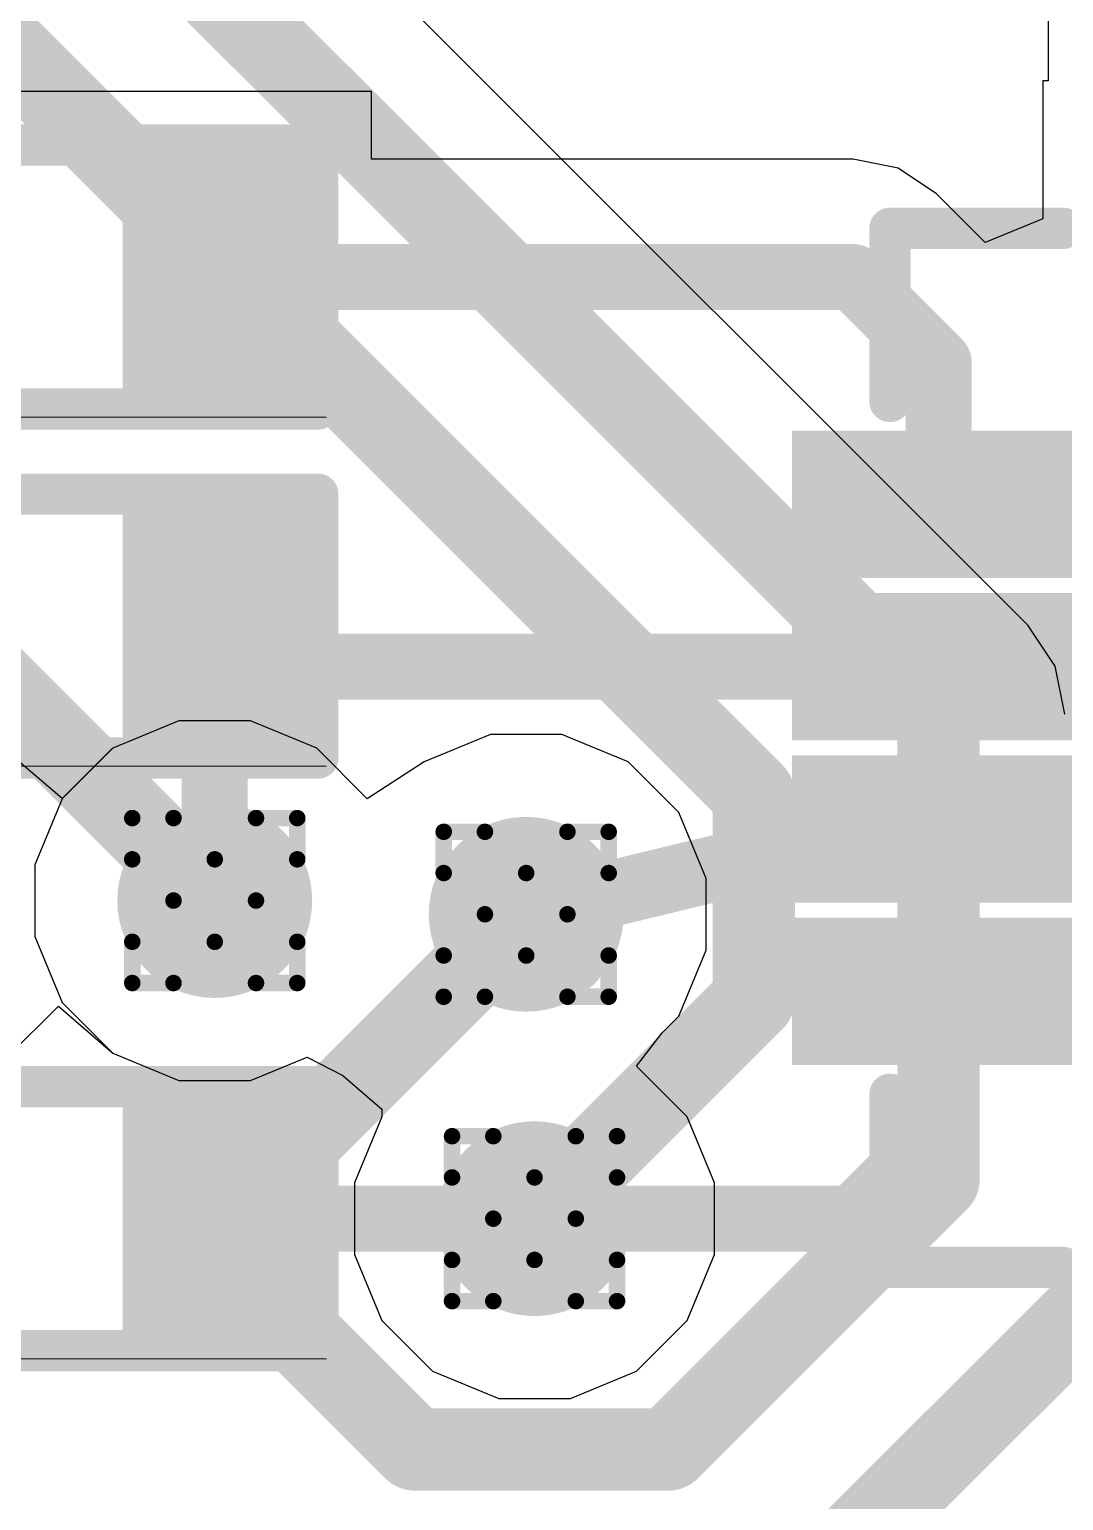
# Model space of a CAD drawing. Header units: inches. Extents: x -11 to 5379, y 0 to 5429.
# Drawn here: x 106.964 to 110.148, y 21.153 to 25.684 of the extents above; entities that cross this region are included whole.
import ezdxf

# ---------------------------------------------------------------- set-up
doc = ezdxf.new("R2010")
doc.units = ezdxf.units.IN
for name, color, linetype in [('Bottom Layer', 5, 'Continuous'), ('Drill Drawing', 1, 'Continuous'), ('GND', 16, 'Continuous'), ('PWR', 76, 'Continuous'), ('Top Layer', 1, 'Continuous'), ('Top Overlay', 2, 'Continuous'), ('Top Paste', 8, 'Continuous'), ('Top Solder', 216, 'Continuous'), ('Via Holes', 16, 'Continuous')]:
    doc.layers.add(name, color=color, linetype=linetype)

# ---------------------------------------------------------------- blocks, each defined once
blk = doc.blocks.new('16_QFN__3_3___100')
at = {"layer": 'Top Layer'}
for points in [[(-0.875, 1.8), (-0.625, 1.8), (-0.625, 1.1), (-0.875, 1.1)], [(-0.375, 1.8), (-0.125, 1.8), (-0.125, 1.1), (-0.375, 1.1)], [(0.125, 1.8), (0.375, 1.8), (0.375, 1.1), (0.125, 1.1)], [(0.625, 1.8), (0.875, 1.8), (0.875, 1.1), (0.625, 1.1)], [(-1.1, 0.875), (-1.1, 0.625), (-1.8, 0.625), (-1.8, 0.875)], [(1.8, 0.875), (1.8, 0.625), (1.1, 0.625), (1.1, 0.875)], [(-0.85, 0.85), (0.85, 0.85), (0.85, -0.85), (-0.85, -0.85)], [(-1.1, 0.375), (-1.1, 0.125), (-1.8, 0.125), (-1.8, 0.375)], [(1.8, 0.375), (1.8, 0.125), (1.1, 0.125), (1.1, 0.375)], [(-1.1, -0.125), (-1.1, -0.375), (-1.8, -0.375), (-1.8, -0.125)], [(1.8, -0.125), (1.8, -0.375), (1.1, -0.375), (1.1, -0.125)], [(-1.1, -0.625), (-1.1, -0.875), (-1.8, -0.875), (-1.8, -0.625)], [(1.8, -0.625), (1.8, -0.875), (1.1, -0.875), (1.1, -0.625)], [(-0.875, -1.1), (-0.625, -1.1), (-0.625, -1.8), (-0.875, -1.8)], [(-0.375, -1.1), (-0.125, -1.1), (-0.125, -1.8), (-0.375, -1.8)], [(0.125, -1.1), (0.375, -1.1), (0.375, -1.8), (0.125, -1.8)], [(0.625, -1.1), (0.875, -1.1), (0.875, -1.8), (0.625, -1.8)]]:
    blk.add_hatch(color=1, dxfattribs=at).paths.add_polyline_path(points)
at = {"layer": 'Top Paste'}
for points in [[(-0.875, 1.8), (-0.625, 1.8), (-0.625, 1.1), (-0.875, 1.1)], [(-0.375, 1.8), (-0.125, 1.8), (-0.125, 1.1), (-0.375, 1.1)], [(0.125, 1.8), (0.375, 1.8), (0.375, 1.1), (0.125, 1.1)], [(0.625, 1.8), (0.875, 1.8), (0.875, 1.1), (0.625, 1.1)], [(-1.1, 0.875), (-1.1, 0.625), (-1.8, 0.625), (-1.8, 0.875)], [(1.8, 0.875), (1.8, 0.625), (1.1, 0.625), (1.1, 0.875)], [(-0.85, 0.85), (0.85, 0.85), (0.85, -0.85), (-0.85, -0.85)], [(-1.1, 0.375), (-1.1, 0.125), (-1.8, 0.125), (-1.8, 0.375)], [(1.8, 0.375), (1.8, 0.125), (1.1, 0.125), (1.1, 0.375)], [(-1.1, -0.125), (-1.1, -0.375), (-1.8, -0.375), (-1.8, -0.125)], [(1.8, -0.125), (1.8, -0.375), (1.1, -0.375), (1.1, -0.125)], [(-1.1, -0.625), (-1.1, -0.875), (-1.8, -0.875), (-1.8, -0.625)], [(1.8, -0.625), (1.8, -0.875), (1.1, -0.875), (1.1, -0.625)], [(-0.875, -1.1), (-0.625, -1.1), (-0.625, -1.8), (-0.875, -1.8)], [(-0.375, -1.1), (-0.125, -1.1), (-0.125, -1.8), (-0.375, -1.8)], [(0.125, -1.1), (0.375, -1.1), (0.375, -1.8), (0.125, -1.8)], [(0.625, -1.1), (0.875, -1.1), (0.875, -1.8), (0.625, -1.8)]]:
    blk.add_hatch(color=8, dxfattribs=at).paths.add_polyline_path(points)
at = {"layer": 'Top Solder'}
for points in [[(-0.9766, 1.9016), (-0.5234, 1.9016), (-0.5234, 0.9984), (-0.9766, 0.9984)], [(-0.4766, 1.9016), (-0.0234, 1.9016), (-0.0234, 0.9984), (-0.4766, 0.9984)], [(0.0234, 1.9016), (0.4766, 1.9016), (0.4766, 0.9984), (0.0234, 0.9984)], [(0.5234, 1.9016), (0.9766, 1.9016), (0.9766, 0.9984), (0.5234, 0.9984)], [(-0.9984, 0.9766), (-0.9984, 0.5234), (-1.9016, 0.5234), (-1.9016, 0.9766)], [(-0.9516, 0.9516), (0.9516, 0.9516), (0.9516, -0.9516), (-0.9516, -0.9516)], [(1.9016, 0.9766), (1.9016, 0.5234), (0.9984, 0.5234), (0.9984, 0.9766)], [(-0.9984, 0.4766), (-0.9984, 0.0234), (-1.9016, 0.0234), (-1.9016, 0.4766)], [(1.9016, 0.4766), (1.9016, 0.0234), (0.9984, 0.0234), (0.9984, 0.4766)], [(-0.9984, -0.0234), (-0.9984, -0.4766), (-1.9016, -0.4766), (-1.9016, -0.0234)], [(1.9016, -0.0234), (1.9016, -0.4766), (0.9984, -0.4766), (0.9984, -0.0234)], [(-0.9984, -0.5234), (-0.9984, -0.9766), (-1.9016, -0.9766), (-1.9016, -0.5234)], [(1.9016, -0.5234), (1.9016, -0.9766), (0.9984, -0.9766), (0.9984, -0.5234)], [(-0.9766, -0.9984), (-0.5234, -0.9984), (-0.5234, -1.9016), (-0.9766, -1.9016)], [(-0.4766, -0.9984), (-0.0234, -0.9984), (-0.0234, -1.9016), (-0.4766, -1.9016)], [(0.0234, -0.9984), (0.4766, -0.9984), (0.4766, -1.9016), (0.0234, -1.9016)], [(0.5234, -0.9984), (0.9766, -0.9984), (0.9766, -1.9016), (0.5234, -1.9016)]]:
    blk.add_hatch(color=216, dxfattribs=at).paths.add_polyline_path(points)
at = {"layer": 'Top Overlay'}
for points in [[(-1.0668, 1.6002, 0.127, 0.127, 0), (-1.6002, 1.6002, 0.127, 0.127, 0)], [(-1.6002, 1.0668, 0.127, 0.127, 0), (-1.6002, 1.6002, 0.127, 0.127, 0)], [(1.6002, 1.6002, 0.127, 0.127, 0), (1.0668, 1.6002, 0.127, 0.127, 0)], [(1.6002, 1.0668, 0.127, 0.127, 0), (1.6002, 1.6002, 0.127, 0.127, 0)], [(-2.0828, 0.635, 0.127, 0.127, 0), (-2.0828, 0.889, 0.127, 0.127, 0)], [(-1.9558, 0.762, 0.127, 0.127, 0), (-2.0828, 0.889, 0.127, 0.127, 0)], [(-2.0828, 0.635, 0.127, 0.127, 0), (-1.9558, 0.762, 0.127, 0.127, 0)], [(-1.6002, -1.6002, 0.127, 0.127, 0), (-1.6002, -1.0668, 0.127, 0.127, 0)], [(1.6002, -1.6002, 0.127, 0.127, 0), (1.6002, -1.0668, 0.127, 0.127, 0)], [(-1.0668, -1.6002, 0.127, 0.127, 0), (-1.6002, -1.6002, 0.127, 0.127, 0)], [(1.6002, -1.6002, 0.127, 0.127, 0), (1.0668, -1.6002, 0.127, 0.127, 0)]]:
    blk.add_lwpolyline(points, format="xyseb", dxfattribs=at)
for points in [[(-1.632, 1.6002, 0.0635, 0.0635, 1), (-1.5684, 1.6002, 0.0635, 0.0635, 1)], [(-1.632, 1.6002, 0.0635, 0.0635, 1), (-1.5684, 1.6002, 0.0635, 0.0635, 1)], [(-1.0985, 1.6002, 0.0635, 0.0635, 1), (-1.0351, 1.6002, 0.0635, 0.0635, 1)], [(1.035, 1.6002, 0.0635, 0.0635, 1), (1.0985, 1.6002, 0.0635, 0.0635, 1)], [(1.5684, 1.6002, 0.0635, 0.0635, 1), (1.6319, 1.6002, 0.0635, 0.0635, 1)], [(1.5684, 1.6002, 0.0635, 0.0635, 1), (1.6319, 1.6002, 0.0635, 0.0635, 1)], [(-1.632, 1.0668, 0.0635, 0.0635, 1), (-1.5684, 1.0668, 0.0635, 0.0635, 1)], [(1.5684, 1.0668, 0.0635, 0.0635, 1), (1.6319, 1.0668, 0.0635, 0.0635, 1)], [(-2.1145, 0.889, 0.0635, 0.0635, 1), (-2.0511, 0.889, 0.0635, 0.0635, 1)], [(-2.1145, 0.889, 0.0635, 0.0635, 1), (-2.0511, 0.889, 0.0635, 0.0635, 1)], [(-1.9875, 0.762, 0.0635, 0.0635, 1), (-1.9241, 0.762, 0.0635, 0.0635, 1)], [(-1.9875, 0.762, 0.0635, 0.0635, 1), (-1.9241, 0.762, 0.0635, 0.0635, 1)], [(-2.1145, 0.635, 0.0635, 0.0635, 1), (-2.0511, 0.635, 0.0635, 0.0635, 1)], [(-2.1145, 0.635, 0.0635, 0.0635, 1), (-2.0511, 0.635, 0.0635, 0.0635, 1)], [(-1.632, -1.0668, 0.0635, 0.0635, 1), (-1.5684, -1.0668, 0.0635, 0.0635, 1)], [(1.5684, -1.0668, 0.0635, 0.0635, 1), (1.6319, -1.0668, 0.0635, 0.0635, 1)], [(-1.632, -1.6002, 0.0635, 0.0635, 1), (-1.5684, -1.6002, 0.0635, 0.0635, 1)], [(-1.632, -1.6002, 0.0635, 0.0635, 1), (-1.5684, -1.6002, 0.0635, 0.0635, 1)], [(-1.0985, -1.6002, 0.0635, 0.0635, 1), (-1.0351, -1.6002, 0.0635, 0.0635, 1)], [(1.035, -1.6002, 0.0635, 0.0635, 1), (1.0985, -1.6002, 0.0635, 0.0635, 1)], [(1.5684, -1.6002, 0.0635, 0.0635, 1), (1.6319, -1.6002, 0.0635, 0.0635, 1)], [(1.5684, -1.6002, 0.0635, 0.0635, 1), (1.6319, -1.6002, 0.0635, 0.0635, 1)]]:
    blk.add_lwpolyline(points, format="xyseb", close=True, dxfattribs=at)
blk = doc.blocks.new('R___0402_284')
at = {"layer": 'Top Layer'}
for points in [[(-0.6985, -0.3175), (-0.6985, 0.3175), (-0.2413, 0.3175), (-0.2413, -0.3175)], [(0.2413, -0.3175), (0.2413, 0.3175), (0.6985, 0.3175), (0.6985, -0.3175)]]:
    blk.add_hatch(color=1, dxfattribs=at).paths.add_polyline_path(points)
at = {"layer": 'Top Paste'}
for points in [[(-0.6985, -0.3175), (-0.6985, 0.3175), (-0.2413, 0.3175), (-0.2413, -0.3175)], [(0.2413, -0.3175), (0.2413, 0.3175), (0.6985, 0.3175), (0.6985, -0.3175)]]:
    blk.add_hatch(color=8, dxfattribs=at).paths.add_polyline_path(points)
at = {"layer": 'Top Solder'}
for points in [[(-0.7535, -0.3725), (-0.7535, 0.3725), (-0.1863, 0.3725), (-0.1863, -0.3725)], [(0.1863, -0.3725), (0.1863, 0.3725), (0.7535, 0.3725), (0.7535, -0.3725)]]:
    blk.add_hatch(color=216, dxfattribs=at).paths.add_polyline_path(points)
at = {"layer": 'Top Overlay'}
for points in [[(-0.7874, 0.4064, 0.127, 0.127, 0), (0.7874, 0.4064, 0.127, 0.127, 0)], [(-0.7874, -0.4064, 0.127, 0.127, 0), (-0.7874, 0.4064, 0.127, 0.127, 0)], [(0.7874, -0.4064, 0.127, 0.127, 0), (0.7874, 0.4064, 0.127, 0.127, 0)], [(-0.7874, -0.4064, 0.127, 0.127, 0), (0.7874, -0.4064, 0.127, 0.127, 0)], [(-0.8128, -0.4318, 0.00323, 0.00323, 0), (0.8128, -0.4318, 0.00323, 0.00323, 0)]]:
    blk.add_lwpolyline(points, format="xyseb", dxfattribs=at)
for points in [[(-0.8191, 0.4064, 0.0635, 0.0635, 1), (-0.7556, 0.4064, 0.0635, 0.0635, 1)], [(-0.8191, 0.4064, 0.0635, 0.0635, 1), (-0.7556, 0.4064, 0.0635, 0.0635, 1)], [(0.7556, 0.4064, 0.0635, 0.0635, 1), (0.8191, 0.4064, 0.0635, 0.0635, 1)], [(0.7556, 0.4064, 0.0635, 0.0635, 1), (0.8191, 0.4064, 0.0635, 0.0635, 1)], [(-0.8191, -0.4064, 0.0635, 0.0635, 1), (-0.7556, -0.4064, 0.0635, 0.0635, 1)], [(-0.8191, -0.4064, 0.0635, 0.0635, 1), (-0.7556, -0.4064, 0.0635, 0.0635, 1)], [(0.7556, -0.4064, 0.0635, 0.0635, 1), (0.8191, -0.4064, 0.0635, 0.0635, 1)], [(0.7556, -0.4064, 0.0635, 0.0635, 1), (0.8191, -0.4064, 0.0635, 0.0635, 1)], [(-0.8136, -0.4318, 0.00161, 0.00161, 1), (-0.812, -0.4318, 0.00161, 0.00161, 1)], [(0.812, -0.4318, 0.00161, 0.00161, 1), (0.8136, -0.4318, 0.00161, 0.00161, 1)]]:
    blk.add_lwpolyline(points, format="xyseb", close=True, dxfattribs=at)
blk = doc.blocks.new('R___0402_286')
at = {"layer": 'Top Layer'}
for points in [[(-0.6985, -0.3175), (-0.6985, 0.3175), (-0.2413, 0.3175), (-0.2413, -0.3175)], [(0.2413, -0.3175), (0.2413, 0.3175), (0.6985, 0.3175), (0.6985, -0.3175)]]:
    blk.add_hatch(color=1, dxfattribs=at).paths.add_polyline_path(points)
at = {"layer": 'Top Paste'}
for points in [[(-0.6985, -0.3175), (-0.6985, 0.3175), (-0.2413, 0.3175), (-0.2413, -0.3175)], [(0.2413, -0.3175), (0.2413, 0.3175), (0.6985, 0.3175), (0.6985, -0.3175)]]:
    blk.add_hatch(color=8, dxfattribs=at).paths.add_polyline_path(points)
at = {"layer": 'Top Solder'}
for points in [[(-0.7535, -0.3725), (-0.7535, 0.3725), (-0.1863, 0.3725), (-0.1863, -0.3725)], [(0.1863, -0.3725), (0.1863, 0.3725), (0.7535, 0.3725), (0.7535, -0.3725)]]:
    blk.add_hatch(color=216, dxfattribs=at).paths.add_polyline_path(points)
at = {"layer": 'Top Overlay'}
for points in [[(-0.7874, 0.4064, 0.127, 0.127, 0), (0.7874, 0.4064, 0.127, 0.127, 0)], [(-0.7874, -0.4064, 0.127, 0.127, 0), (-0.7874, 0.4064, 0.127, 0.127, 0)], [(0.7874, -0.4064, 0.127, 0.127, 0), (0.7874, 0.4064, 0.127, 0.127, 0)], [(-0.7874, -0.4064, 0.127, 0.127, 0), (0.7874, -0.4064, 0.127, 0.127, 0)], [(-0.8128, -0.4318, 0.00323, 0.00323, 0), (0.8128, -0.4318, 0.00323, 0.00323, 0)]]:
    blk.add_lwpolyline(points, format="xyseb", dxfattribs=at)
for points in [[(-0.8191, 0.4064, 0.0635, 0.0635, 1), (-0.7556, 0.4064, 0.0635, 0.0635, 1)], [(-0.8191, 0.4064, 0.0635, 0.0635, 1), (-0.7556, 0.4064, 0.0635, 0.0635, 1)], [(0.7556, 0.4064, 0.0635, 0.0635, 1), (0.8191, 0.4064, 0.0635, 0.0635, 1)], [(0.7556, 0.4064, 0.0635, 0.0635, 1), (0.8191, 0.4064, 0.0635, 0.0635, 1)], [(-0.8191, -0.4064, 0.0635, 0.0635, 1), (-0.7556, -0.4064, 0.0635, 0.0635, 1)], [(-0.8191, -0.4064, 0.0635, 0.0635, 1), (-0.7556, -0.4064, 0.0635, 0.0635, 1)], [(0.7556, -0.4064, 0.0635, 0.0635, 1), (0.8191, -0.4064, 0.0635, 0.0635, 1)], [(0.7556, -0.4064, 0.0635, 0.0635, 1), (0.8191, -0.4064, 0.0635, 0.0635, 1)], [(-0.8136, -0.4318, 0.00161, 0.00161, 1), (-0.812, -0.4318, 0.00161, 0.00161, 1)], [(0.812, -0.4318, 0.00161, 0.00161, 1), (0.8136, -0.4318, 0.00161, 0.00161, 1)]]:
    blk.add_lwpolyline(points, format="xyseb", close=True, dxfattribs=at)
blk = doc.blocks.new('R___0402_287')
at = {"layer": 'Top Layer'}
for points in [[(-0.6985, -0.3175), (-0.6985, 0.3175), (-0.2413, 0.3175), (-0.2413, -0.3175)], [(0.2413, -0.3175), (0.2413, 0.3175), (0.6985, 0.3175), (0.6985, -0.3175)]]:
    blk.add_hatch(color=1, dxfattribs=at).paths.add_polyline_path(points)
at = {"layer": 'Top Paste'}
for points in [[(-0.6985, -0.3175), (-0.6985, 0.3175), (-0.2413, 0.3175), (-0.2413, -0.3175)], [(0.2413, -0.3175), (0.2413, 0.3175), (0.6985, 0.3175), (0.6985, -0.3175)]]:
    blk.add_hatch(color=8, dxfattribs=at).paths.add_polyline_path(points)
at = {"layer": 'Top Solder'}
for points in [[(-0.7535, -0.3725), (-0.7535, 0.3725), (-0.1863, 0.3725), (-0.1863, -0.3725)], [(0.1863, -0.3725), (0.1863, 0.3725), (0.7535, 0.3725), (0.7535, -0.3725)]]:
    blk.add_hatch(color=216, dxfattribs=at).paths.add_polyline_path(points)
at = {"layer": 'Top Overlay'}
for points in [[(-0.7874, 0.4064, 0.127, 0.127, 0), (0.7874, 0.4064, 0.127, 0.127, 0)], [(-0.7874, -0.4064, 0.127, 0.127, 0), (-0.7874, 0.4064, 0.127, 0.127, 0)], [(0.7874, -0.4064, 0.127, 0.127, 0), (0.7874, 0.4064, 0.127, 0.127, 0)], [(-0.7874, -0.4064, 0.127, 0.127, 0), (0.7874, -0.4064, 0.127, 0.127, 0)], [(-0.8128, -0.4318, 0.00323, 0.00323, 0), (0.8128, -0.4318, 0.00323, 0.00323, 0)]]:
    blk.add_lwpolyline(points, format="xyseb", dxfattribs=at)
for points in [[(-0.8191, 0.4064, 0.0635, 0.0635, 1), (-0.7556, 0.4064, 0.0635, 0.0635, 1)], [(-0.8191, 0.4064, 0.0635, 0.0635, 1), (-0.7556, 0.4064, 0.0635, 0.0635, 1)], [(0.7556, 0.4064, 0.0635, 0.0635, 1), (0.8191, 0.4064, 0.0635, 0.0635, 1)], [(0.7556, 0.4064, 0.0635, 0.0635, 1), (0.8191, 0.4064, 0.0635, 0.0635, 1)], [(-0.8191, -0.4064, 0.0635, 0.0635, 1), (-0.7556, -0.4064, 0.0635, 0.0635, 1)], [(-0.8191, -0.4064, 0.0635, 0.0635, 1), (-0.7556, -0.4064, 0.0635, 0.0635, 1)], [(0.7556, -0.4064, 0.0635, 0.0635, 1), (0.8191, -0.4064, 0.0635, 0.0635, 1)], [(0.7556, -0.4064, 0.0635, 0.0635, 1), (0.8191, -0.4064, 0.0635, 0.0635, 1)], [(-0.8136, -0.4318, 0.00161, 0.00161, 1), (-0.812, -0.4318, 0.00161, 0.00161, 1)], [(0.812, -0.4318, 0.00161, 0.00161, 1), (0.8136, -0.4318, 0.00161, 0.00161, 1)]]:
    blk.add_lwpolyline(points, format="xyseb", close=True, dxfattribs=at)

msp = doc.modelspace()

# ---------------------------------------------------------------- hatches: boundary and pattern name
at = {"layer": 'Bottom Layer'}
h = msp.add_hatch(color=5, dxfattribs=at)
edge = h.paths.add_edge_path()
edge.add_arc((107.535, 23.0009), 0.3, 0, 360)
h = msp.add_hatch(color=5, dxfattribs=at)
edge = h.paths.add_edge_path()
edge.add_arc((108.4939, 22.9587), 0.3, 0, 360)
h = msp.add_hatch(color=5, dxfattribs=at)
edge = h.paths.add_edge_path()
edge.add_arc((108.5196, 22.0212), 0.3, 0, 360)
at = {"layer": 'GND'}
h = msp.add_hatch(color=16, dxfattribs=at)
edge = h.paths.add_edge_path()
edge.add_arc((107.535, 23.0009), 0.3, 0, 360)
h = msp.add_hatch(color=16, dxfattribs=at)
edge = h.paths.add_edge_path()
edge.add_arc((108.4939, 22.9587), 0.3, 0, 360)
h = msp.add_hatch(color=16, dxfattribs=at)
edge = h.paths.add_edge_path()
edge.add_arc((108.5196, 22.0212), 0.3, 0, 360)
at = {"layer": 'PWR'}
h = msp.add_hatch(color=76, dxfattribs=at)
edge = h.paths.add_edge_path()
edge.add_arc((107.535, 23.0009), 0.3, 0, 360)
h = msp.add_hatch(color=76, dxfattribs=at)
edge = h.paths.add_edge_path()
edge.add_arc((108.4939, 22.9587), 0.3, 0, 360)
h = msp.add_hatch(color=76, dxfattribs=at)
edge = h.paths.add_edge_path()
edge.add_arc((108.5196, 22.0212), 0.3, 0, 360)
at = {"layer": 'Top Layer'}
h = msp.add_hatch(color=1, dxfattribs=at)
edge = h.paths.add_edge_path()
edge.add_arc((107.535, 23.0009), 0.3, 0, 360)
h = msp.add_hatch(color=1, dxfattribs=at)
edge = h.paths.add_edge_path()
edge.add_arc((108.4939, 22.9587), 0.3, 0, 360)
h = msp.add_hatch(color=1, dxfattribs=at)
edge = h.paths.add_edge_path()
edge.add_arc((108.5196, 22.0212), 0.3, 0, 360)
at = {"layer": 'Via Holes'}
h = msp.add_hatch(color=7, dxfattribs=at)
edge = h.paths.add_edge_path()
edge.add_arc((107.535, 23.0009), 0.15, 0, 360)
h = msp.add_hatch(color=7, dxfattribs=at)
edge = h.paths.add_edge_path()
edge.add_arc((108.4939, 22.9587), 0.15, 0, 360)
h = msp.add_hatch(color=7, dxfattribs=at)
edge = h.paths.add_edge_path()
edge.add_arc((108.5196, 22.0212), 0.15, 0, 360)

# ---------------------------------------------------------------- linework, layer by layer
at = {"layer": 'Bottom Layer'}
for p, q in [((110.038, 23.8492), (107.1042, 26.783)), ((110.1222, 23.7232), (110.038, 23.8492)), ((110.1518, 23.5745), (110.1222, 23.7232))]:
    msp.add_line(p, q, dxfattribs=at)
for points in [[(106.7158, 26.6221, 0.254, 0.254, 0), (109.7633, 23.5745, 0.254, 0.254, 0)], [(106.1291, 26.3923, 0.254, 0.254, 0), (109.1946, 23.3268, 0.254, 0.254, 0)], [(105.4994, 25.0365, 0.254, 0.254, 0), (107.535, 23.0009, 0.254, 0.254, 0)], [(109.7633, 22.1418, 0.254, 0.254, 0), (109.7633, 23.5745, 0.254, 0.254, 0)], [(109.1946, 22.6962, 0.254, 0.254, 0), (109.1946, 23.3268, 0.254, 0.254, 0)], [(107.7895, 22.2542, 0.254, 0.254, 0), (108.4939, 22.9587, 0.254, 0.254, 0)], [(108.5196, 22.0212, 0.254, 0.254, 0), (109.1946, 22.6962, 0.254, 0.254, 0)], [(109.203, 20.7264, 0.254, 0.254, 0), (110.7454, 22.2688, 0.254, 0.254, 0)], [(107.7895, 21.6716, 0.254, 0.254, 0), (107.7895, 22.2542, 0.254, 0.254, 0)], [(108.9321, 21.3106, 0.254, 0.254, 0), (109.7633, 22.1418, 0.254, 0.254, 0)], [(107.7895, 21.6716, 0.254, 0.254, 0), (108.1505, 21.3106, 0.254, 0.254, 0)], [(108.1505, 21.3106, 0.254, 0.254, 0), (108.9321, 21.3106, 0.254, 0.254, 0)]]:
    msp.add_lwpolyline(points, format="xyseb", dxfattribs=at)
for points in [[(109.6998, 23.5745, 0.127, 0.127, 1), (109.8268, 23.5745, 0.127, 0.127, 1)], [(109.6998, 23.5745, 0.127, 0.127, 1), (109.8268, 23.5745, 0.127, 0.127, 1)], [(109.1311, 23.3268, 0.127, 0.127, 1), (109.2581, 23.3268, 0.127, 0.127, 1)], [(109.1311, 23.3268, 0.127, 0.127, 1), (109.2581, 23.3268, 0.127, 0.127, 1)], [(107.4715, 23.0009, 0.127, 0.127, 1), (107.5985, 23.0009, 0.127, 0.127, 1)], [(108.4304, 22.9587, 0.127, 0.127, 1), (108.5574, 22.9587, 0.127, 0.127, 1)], [(109.1311, 22.6962, 0.127, 0.127, 1), (109.2581, 22.6962, 0.127, 0.127, 1)], [(109.1311, 22.6962, 0.127, 0.127, 1), (109.2581, 22.6962, 0.127, 0.127, 1)], [(107.726, 22.2542, 0.127, 0.127, 1), (107.853, 22.2542, 0.127, 0.127, 1)], [(107.726, 22.2542, 0.127, 0.127, 1), (107.853, 22.2542, 0.127, 0.127, 1)], [(109.6998, 22.1418, 0.127, 0.127, 1), (109.8268, 22.1418, 0.127, 0.127, 1)], [(109.6998, 22.1418, 0.127, 0.127, 1), (109.8268, 22.1418, 0.127, 0.127, 1)], [(108.4561, 22.0212, 0.127, 0.127, 1), (108.5831, 22.0212, 0.127, 0.127, 1)], [(107.726, 21.6716, 0.127, 0.127, 1), (107.853, 21.6716, 0.127, 0.127, 1)], [(107.726, 21.6716, 0.127, 0.127, 1), (107.853, 21.6716, 0.127, 0.127, 1)], [(108.087, 21.3106, 0.127, 0.127, 1), (108.214, 21.3106, 0.127, 0.127, 1)], [(108.087, 21.3106, 0.127, 0.127, 1), (108.214, 21.3106, 0.127, 0.127, 1)], [(108.8686, 21.3106, 0.127, 0.127, 1), (108.9956, 21.3106, 0.127, 0.127, 1)], [(108.8686, 21.3106, 0.127, 0.127, 1), (108.9956, 21.3106, 0.127, 0.127, 1)]]:
    msp.add_lwpolyline(points, format="xyseb", close=True, dxfattribs=at)
at = {"layer": 'Drill Drawing'}
for points in [[(107.281, 23.1279, 0.0508, 0.0508, 0), (107.281, 23.2549, 0.0508, 0.0508, 0)], [(107.281, 23.2549, 0.0508, 0.0508, 0), (107.408, 23.2549, 0.0508, 0.0508, 0)], [(107.408, 23.2549, 0.0508, 0.0508, 0), (107.535, 23.1279, 0.0508, 0.0508, 0)], [(107.535, 23.1279, 0.0508, 0.0508, 0), (107.662, 23.2549, 0.0508, 0.0508, 0)], [(107.662, 23.2549, 0.0508, 0.0508, 0), (107.789, 23.2549, 0.0508, 0.0508, 0)], [(107.789, 23.1279, 0.0508, 0.0508, 0), (107.789, 23.2549, 0.0508, 0.0508, 0)], [(108.2399, 23.0857, 0.0508, 0.0508, 0), (108.2399, 23.2127, 0.0508, 0.0508, 0)], [(108.2399, 23.2127, 0.0508, 0.0508, 0), (108.3669, 23.2127, 0.0508, 0.0508, 0)], [(108.3669, 23.2127, 0.0508, 0.0508, 0), (108.4939, 23.0857, 0.0508, 0.0508, 0)], [(108.4939, 23.0857, 0.0508, 0.0508, 0), (108.6209, 23.2127, 0.0508, 0.0508, 0)], [(108.6209, 23.2127, 0.0508, 0.0508, 0), (108.7479, 23.2127, 0.0508, 0.0508, 0)], [(108.7479, 23.0857, 0.0508, 0.0508, 0), (108.7479, 23.2127, 0.0508, 0.0508, 0)], [(107.281, 23.1279, 0.0508, 0.0508, 0), (107.408, 23.0009, 0.0508, 0.0508, 0)], [(107.662, 23.0009, 0.0508, 0.0508, 0), (107.789, 23.1279, 0.0508, 0.0508, 0)], [(108.2399, 23.0857, 0.0508, 0.0508, 0), (108.3669, 22.9587, 0.0508, 0.0508, 0)], [(108.6209, 22.9587, 0.0508, 0.0508, 0), (108.7479, 23.0857, 0.0508, 0.0508, 0)], [(107.281, 22.8739, 0.0508, 0.0508, 0), (107.408, 23.0009, 0.0508, 0.0508, 0)], [(107.662, 23.0009, 0.0508, 0.0508, 0), (107.789, 22.8739, 0.0508, 0.0508, 0)], [(108.2399, 22.8317, 0.0508, 0.0508, 0), (108.3669, 22.9587, 0.0508, 0.0508, 0)], [(108.6209, 22.9587, 0.0508, 0.0508, 0), (108.7479, 22.8317, 0.0508, 0.0508, 0)], [(107.281, 22.7469, 0.0508, 0.0508, 0), (107.281, 22.8739, 0.0508, 0.0508, 0)], [(107.408, 22.7469, 0.0508, 0.0508, 0), (107.535, 22.8739, 0.0508, 0.0508, 0)], [(107.535, 22.8739, 0.0508, 0.0508, 0), (107.662, 22.7469, 0.0508, 0.0508, 0)], [(107.789, 22.7469, 0.0508, 0.0508, 0), (107.789, 22.8739, 0.0508, 0.0508, 0)], [(108.2399, 22.7047, 0.0508, 0.0508, 0), (108.2399, 22.8317, 0.0508, 0.0508, 0)], [(108.3669, 22.7047, 0.0508, 0.0508, 0), (108.4939, 22.8317, 0.0508, 0.0508, 0)], [(108.4939, 22.8317, 0.0508, 0.0508, 0), (108.6209, 22.7047, 0.0508, 0.0508, 0)], [(108.7479, 22.7047, 0.0508, 0.0508, 0), (108.7479, 22.8317, 0.0508, 0.0508, 0)], [(107.281, 22.7469, 0.0508, 0.0508, 0), (107.408, 22.7469, 0.0508, 0.0508, 0)], [(107.662, 22.7469, 0.0508, 0.0508, 0), (107.789, 22.7469, 0.0508, 0.0508, 0)], [(108.2399, 22.7047, 0.0508, 0.0508, 0), (108.3669, 22.7047, 0.0508, 0.0508, 0)], [(108.6209, 22.7047, 0.0508, 0.0508, 0), (108.7479, 22.7047, 0.0508, 0.0508, 0)], [(108.2656, 22.1482, 0.0508, 0.0508, 0), (108.2656, 22.2752, 0.0508, 0.0508, 0)], [(108.2656, 22.2752, 0.0508, 0.0508, 0), (108.3926, 22.2752, 0.0508, 0.0508, 0)], [(108.3926, 22.2752, 0.0508, 0.0508, 0), (108.5196, 22.1482, 0.0508, 0.0508, 0)], [(108.5196, 22.1482, 0.0508, 0.0508, 0), (108.6466, 22.2752, 0.0508, 0.0508, 0)], [(108.6466, 22.2752, 0.0508, 0.0508, 0), (108.7736, 22.2752, 0.0508, 0.0508, 0)], [(108.7736, 22.1482, 0.0508, 0.0508, 0), (108.7736, 22.2752, 0.0508, 0.0508, 0)], [(108.2656, 22.1482, 0.0508, 0.0508, 0), (108.3926, 22.0212, 0.0508, 0.0508, 0)], [(108.6466, 22.0212, 0.0508, 0.0508, 0), (108.7736, 22.1482, 0.0508, 0.0508, 0)], [(108.2656, 21.8942, 0.0508, 0.0508, 0), (108.3926, 22.0212, 0.0508, 0.0508, 0)], [(108.6466, 22.0212, 0.0508, 0.0508, 0), (108.7736, 21.8942, 0.0508, 0.0508, 0)], [(108.2656, 21.7672, 0.0508, 0.0508, 0), (108.2656, 21.8942, 0.0508, 0.0508, 0)], [(108.3926, 21.7672, 0.0508, 0.0508, 0), (108.5196, 21.8942, 0.0508, 0.0508, 0)], [(108.5196, 21.8942, 0.0508, 0.0508, 0), (108.6466, 21.7672, 0.0508, 0.0508, 0)], [(108.7736, 21.7672, 0.0508, 0.0508, 0), (108.7736, 21.8942, 0.0508, 0.0508, 0)], [(108.2656, 21.7672, 0.0508, 0.0508, 0), (108.3926, 21.7672, 0.0508, 0.0508, 0)], [(108.6466, 21.7672, 0.0508, 0.0508, 0), (108.7736, 21.7672, 0.0508, 0.0508, 0)]]:
    msp.add_lwpolyline(points, format="xyseb", dxfattribs=at)
for points in [[(107.2683, 23.2549, 0.0254, 0.0254, 1), (107.2937, 23.2549, 0.0254, 0.0254, 1)], [(107.2683, 23.2549, 0.0254, 0.0254, 1), (107.2937, 23.2549, 0.0254, 0.0254, 1)], [(107.3953, 23.2549, 0.0254, 0.0254, 1), (107.4207, 23.2549, 0.0254, 0.0254, 1)], [(107.3953, 23.2549, 0.0254, 0.0254, 1), (107.4207, 23.2549, 0.0254, 0.0254, 1)], [(107.6493, 23.2549, 0.0254, 0.0254, 1), (107.6747, 23.2549, 0.0254, 0.0254, 1)], [(107.6493, 23.2549, 0.0254, 0.0254, 1), (107.6747, 23.2549, 0.0254, 0.0254, 1)], [(107.7763, 23.2549, 0.0254, 0.0254, 1), (107.8017, 23.2549, 0.0254, 0.0254, 1)], [(107.7763, 23.2549, 0.0254, 0.0254, 1), (107.8017, 23.2549, 0.0254, 0.0254, 1)], [(108.2272, 23.2127, 0.0254, 0.0254, 1), (108.2526, 23.2127, 0.0254, 0.0254, 1)], [(108.2272, 23.2127, 0.0254, 0.0254, 1), (108.2526, 23.2127, 0.0254, 0.0254, 1)], [(108.3542, 23.2127, 0.0254, 0.0254, 1), (108.3796, 23.2127, 0.0254, 0.0254, 1)], [(108.3542, 23.2127, 0.0254, 0.0254, 1), (108.3796, 23.2127, 0.0254, 0.0254, 1)], [(108.6082, 23.2127, 0.0254, 0.0254, 1), (108.6336, 23.2127, 0.0254, 0.0254, 1)], [(108.6082, 23.2127, 0.0254, 0.0254, 1), (108.6336, 23.2127, 0.0254, 0.0254, 1)], [(108.7352, 23.2127, 0.0254, 0.0254, 1), (108.7606, 23.2127, 0.0254, 0.0254, 1)], [(108.7352, 23.2127, 0.0254, 0.0254, 1), (108.7606, 23.2127, 0.0254, 0.0254, 1)], [(107.2683, 23.1279, 0.0254, 0.0254, 1), (107.2937, 23.1279, 0.0254, 0.0254, 1)], [(107.2683, 23.1279, 0.0254, 0.0254, 1), (107.2937, 23.1279, 0.0254, 0.0254, 1)], [(107.5223, 23.1279, 0.0254, 0.0254, 1), (107.5477, 23.1279, 0.0254, 0.0254, 1)], [(107.5223, 23.1279, 0.0254, 0.0254, 1), (107.5477, 23.1279, 0.0254, 0.0254, 1)], [(107.7763, 23.1279, 0.0254, 0.0254, 1), (107.8017, 23.1279, 0.0254, 0.0254, 1)], [(107.7763, 23.1279, 0.0254, 0.0254, 1), (107.8017, 23.1279, 0.0254, 0.0254, 1)], [(108.2272, 23.0857, 0.0254, 0.0254, 1), (108.2526, 23.0857, 0.0254, 0.0254, 1)], [(108.2272, 23.0857, 0.0254, 0.0254, 1), (108.2526, 23.0857, 0.0254, 0.0254, 1)], [(108.4812, 23.0857, 0.0254, 0.0254, 1), (108.5066, 23.0857, 0.0254, 0.0254, 1)], [(108.4812, 23.0857, 0.0254, 0.0254, 1), (108.5066, 23.0857, 0.0254, 0.0254, 1)], [(108.7352, 23.0857, 0.0254, 0.0254, 1), (108.7606, 23.0857, 0.0254, 0.0254, 1)], [(108.7352, 23.0857, 0.0254, 0.0254, 1), (108.7606, 23.0857, 0.0254, 0.0254, 1)], [(107.3953, 23.0009, 0.0254, 0.0254, 1), (107.4207, 23.0009, 0.0254, 0.0254, 1)], [(107.3953, 23.0009, 0.0254, 0.0254, 1), (107.4207, 23.0009, 0.0254, 0.0254, 1)], [(107.6493, 23.0009, 0.0254, 0.0254, 1), (107.6747, 23.0009, 0.0254, 0.0254, 1)], [(107.6493, 23.0009, 0.0254, 0.0254, 1), (107.6747, 23.0009, 0.0254, 0.0254, 1)], [(108.3542, 22.9587, 0.0254, 0.0254, 1), (108.3796, 22.9587, 0.0254, 0.0254, 1)], [(108.3542, 22.9587, 0.0254, 0.0254, 1), (108.3796, 22.9587, 0.0254, 0.0254, 1)], [(108.6082, 22.9587, 0.0254, 0.0254, 1), (108.6336, 22.9587, 0.0254, 0.0254, 1)], [(108.6082, 22.9587, 0.0254, 0.0254, 1), (108.6336, 22.9587, 0.0254, 0.0254, 1)], [(107.2683, 22.8739, 0.0254, 0.0254, 1), (107.2937, 22.8739, 0.0254, 0.0254, 1)], [(107.2683, 22.8739, 0.0254, 0.0254, 1), (107.2937, 22.8739, 0.0254, 0.0254, 1)], [(107.5223, 22.8739, 0.0254, 0.0254, 1), (107.5477, 22.8739, 0.0254, 0.0254, 1)], [(107.5223, 22.8739, 0.0254, 0.0254, 1), (107.5477, 22.8739, 0.0254, 0.0254, 1)], [(107.7763, 22.8739, 0.0254, 0.0254, 1), (107.8017, 22.8739, 0.0254, 0.0254, 1)], [(107.7763, 22.8739, 0.0254, 0.0254, 1), (107.8017, 22.8739, 0.0254, 0.0254, 1)], [(108.2272, 22.8317, 0.0254, 0.0254, 1), (108.2526, 22.8317, 0.0254, 0.0254, 1)], [(108.2272, 22.8317, 0.0254, 0.0254, 1), (108.2526, 22.8317, 0.0254, 0.0254, 1)], [(108.4812, 22.8317, 0.0254, 0.0254, 1), (108.5066, 22.8317, 0.0254, 0.0254, 1)], [(108.4812, 22.8317, 0.0254, 0.0254, 1), (108.5066, 22.8317, 0.0254, 0.0254, 1)], [(108.7352, 22.8317, 0.0254, 0.0254, 1), (108.7606, 22.8317, 0.0254, 0.0254, 1)], [(108.7352, 22.8317, 0.0254, 0.0254, 1), (108.7606, 22.8317, 0.0254, 0.0254, 1)], [(107.2683, 22.7469, 0.0254, 0.0254, 1), (107.2937, 22.7469, 0.0254, 0.0254, 1)], [(107.2683, 22.7469, 0.0254, 0.0254, 1), (107.2937, 22.7469, 0.0254, 0.0254, 1)], [(107.3953, 22.7469, 0.0254, 0.0254, 1), (107.4207, 22.7469, 0.0254, 0.0254, 1)], [(107.3953, 22.7469, 0.0254, 0.0254, 1), (107.4207, 22.7469, 0.0254, 0.0254, 1)], [(107.6493, 22.7469, 0.0254, 0.0254, 1), (107.6747, 22.7469, 0.0254, 0.0254, 1)], [(107.6493, 22.7469, 0.0254, 0.0254, 1), (107.6747, 22.7469, 0.0254, 0.0254, 1)], [(107.7763, 22.7469, 0.0254, 0.0254, 1), (107.8017, 22.7469, 0.0254, 0.0254, 1)], [(107.7763, 22.7469, 0.0254, 0.0254, 1), (107.8017, 22.7469, 0.0254, 0.0254, 1)], [(108.2272, 22.7047, 0.0254, 0.0254, 1), (108.2526, 22.7047, 0.0254, 0.0254, 1)], [(108.2272, 22.7047, 0.0254, 0.0254, 1), (108.2526, 22.7047, 0.0254, 0.0254, 1)], [(108.3542, 22.7047, 0.0254, 0.0254, 1), (108.3796, 22.7047, 0.0254, 0.0254, 1)], [(108.3542, 22.7047, 0.0254, 0.0254, 1), (108.3796, 22.7047, 0.0254, 0.0254, 1)], [(108.6082, 22.7047, 0.0254, 0.0254, 1), (108.6336, 22.7047, 0.0254, 0.0254, 1)], [(108.6082, 22.7047, 0.0254, 0.0254, 1), (108.6336, 22.7047, 0.0254, 0.0254, 1)], [(108.7352, 22.7047, 0.0254, 0.0254, 1), (108.7606, 22.7047, 0.0254, 0.0254, 1)], [(108.7352, 22.7047, 0.0254, 0.0254, 1), (108.7606, 22.7047, 0.0254, 0.0254, 1)], [(108.2529, 22.2752, 0.0254, 0.0254, 1), (108.2783, 22.2752, 0.0254, 0.0254, 1)], [(108.2529, 22.2752, 0.0254, 0.0254, 1), (108.2783, 22.2752, 0.0254, 0.0254, 1)], [(108.3799, 22.2752, 0.0254, 0.0254, 1), (108.4053, 22.2752, 0.0254, 0.0254, 1)], [(108.3799, 22.2752, 0.0254, 0.0254, 1), (108.4053, 22.2752, 0.0254, 0.0254, 1)], [(108.6339, 22.2752, 0.0254, 0.0254, 1), (108.6593, 22.2752, 0.0254, 0.0254, 1)], [(108.6339, 22.2752, 0.0254, 0.0254, 1), (108.6593, 22.2752, 0.0254, 0.0254, 1)], [(108.7609, 22.2752, 0.0254, 0.0254, 1), (108.7863, 22.2752, 0.0254, 0.0254, 1)], [(108.7609, 22.2752, 0.0254, 0.0254, 1), (108.7863, 22.2752, 0.0254, 0.0254, 1)], [(108.2529, 22.1482, 0.0254, 0.0254, 1), (108.2783, 22.1482, 0.0254, 0.0254, 1)], [(108.2529, 22.1482, 0.0254, 0.0254, 1), (108.2783, 22.1482, 0.0254, 0.0254, 1)], [(108.5069, 22.1482, 0.0254, 0.0254, 1), (108.5323, 22.1482, 0.0254, 0.0254, 1)], [(108.5069, 22.1482, 0.0254, 0.0254, 1), (108.5323, 22.1482, 0.0254, 0.0254, 1)], [(108.7609, 22.1482, 0.0254, 0.0254, 1), (108.7863, 22.1482, 0.0254, 0.0254, 1)], [(108.7609, 22.1482, 0.0254, 0.0254, 1), (108.7863, 22.1482, 0.0254, 0.0254, 1)], [(108.3799, 22.0212, 0.0254, 0.0254, 1), (108.4053, 22.0212, 0.0254, 0.0254, 1)], [(108.3799, 22.0212, 0.0254, 0.0254, 1), (108.4053, 22.0212, 0.0254, 0.0254, 1)], [(108.6339, 22.0212, 0.0254, 0.0254, 1), (108.6593, 22.0212, 0.0254, 0.0254, 1)], [(108.6339, 22.0212, 0.0254, 0.0254, 1), (108.6593, 22.0212, 0.0254, 0.0254, 1)], [(108.2529, 21.8942, 0.0254, 0.0254, 1), (108.2783, 21.8942, 0.0254, 0.0254, 1)], [(108.2529, 21.8942, 0.0254, 0.0254, 1), (108.2783, 21.8942, 0.0254, 0.0254, 1)], [(108.5069, 21.8942, 0.0254, 0.0254, 1), (108.5323, 21.8942, 0.0254, 0.0254, 1)], [(108.5069, 21.8942, 0.0254, 0.0254, 1), (108.5323, 21.8942, 0.0254, 0.0254, 1)], [(108.7609, 21.8942, 0.0254, 0.0254, 1), (108.7863, 21.8942, 0.0254, 0.0254, 1)], [(108.7609, 21.8942, 0.0254, 0.0254, 1), (108.7863, 21.8942, 0.0254, 0.0254, 1)], [(108.2529, 21.7672, 0.0254, 0.0254, 1), (108.2783, 21.7672, 0.0254, 0.0254, 1)], [(108.2529, 21.7672, 0.0254, 0.0254, 1), (108.2783, 21.7672, 0.0254, 0.0254, 1)], [(108.3799, 21.7672, 0.0254, 0.0254, 1), (108.4053, 21.7672, 0.0254, 0.0254, 1)], [(108.3799, 21.7672, 0.0254, 0.0254, 1), (108.4053, 21.7672, 0.0254, 0.0254, 1)], [(108.6339, 21.7672, 0.0254, 0.0254, 1), (108.6593, 21.7672, 0.0254, 0.0254, 1)], [(108.6339, 21.7672, 0.0254, 0.0254, 1), (108.6593, 21.7672, 0.0254, 0.0254, 1)], [(108.7609, 21.7672, 0.0254, 0.0254, 1), (108.7863, 21.7672, 0.0254, 0.0254, 1)], [(108.7609, 21.7672, 0.0254, 0.0254, 1), (108.7863, 21.7672, 0.0254, 0.0254, 1)]]:
    msp.add_lwpolyline(points, format="xyseb", close=True, dxfattribs=at)
at = {"layer": 'GND'}
for p, q in [((107.4248, 23.5549), (107.2212, 23.4706)), ((107.6452, 23.5549), (107.4248, 23.5549)), ((107.8488, 23.4706), (107.6452, 23.5549)), ((107.2212, 23.4706), (107.2194, 23.4688)), ((108.0047, 23.3147), (107.8488, 23.4706)), ((108.3837, 23.5127), (108.1801, 23.4283)), ((108.6041, 23.5127), (108.3837, 23.5127)), ((108.8077, 23.4283), (108.6041, 23.5127)), ((107.0651, 23.3149), (106.8974, 23.4589)), ((107.2194, 23.4688), (107.0651, 23.3149)), ((108.1801, 23.4283), (108.0047, 23.3147)), ((108.9636, 23.2725), (108.8077, 23.4283)), ((109.0479, 23.0688), (108.9636, 23.2725)), ((109.0479, 22.8485), (109.0479, 23.0688)), ((108.9636, 22.6448), (109.0479, 22.8485)), ((106.8992, 22.5214), (107.0535, 22.6753)), ((107.0535, 22.6753), (107.2212, 22.5313)), ((108.9121, 22.5933), (108.9636, 22.6448)), ((108.8334, 22.4909), (108.9121, 22.5933)), ((107.2212, 22.5313), (107.4248, 22.4469)), ((107.6452, 22.4469), (107.8191, 22.5189)), ((107.8191, 22.5189), (107.929, 22.4625)), ((108.9892, 22.335), (108.8334, 22.4909)), ((107.4248, 22.4469), (107.6452, 22.4469)), ((107.929, 22.4625), (108.0499, 22.3589)), ((108.0499, 22.3589), (108.0499, 22.335)), ((108.0499, 22.335), (107.9656, 22.1314)), ((109.0736, 22.1314), (108.9892, 22.335)), ((107.9656, 22.1314), (107.9656, 21.911)), ((109.0736, 21.911), (109.0736, 22.1314)), ((107.9656, 21.911), (108.0499, 21.7074)), ((108.9892, 21.7074), (109.0736, 21.911)), ((108.0499, 21.7074), (108.2058, 21.5516)), ((108.8334, 21.5516), (108.9892, 21.7074)), ((108.2058, 21.5516), (108.4094, 21.4672)), ((108.6298, 21.4672), (108.8334, 21.5516)), ((108.4094, 21.4672), (108.6298, 21.4672))]:
    msp.add_line(p, q, dxfattribs=at)
at = {"layer": 'PWR'}
for p, q in [((107.4248, 23.5549), (107.2212, 23.4706)), ((107.6452, 23.5549), (107.4248, 23.5549)), ((107.8488, 23.4706), (107.6452, 23.5549)), ((107.2212, 23.4706), (107.0654, 23.3147)), ((108.0047, 23.3147), (107.8488, 23.4706)), ((108.3837, 23.5127), (108.1801, 23.4283)), ((108.6041, 23.5127), (108.3837, 23.5127)), ((108.8077, 23.4283), (108.6041, 23.5127)), ((108.1801, 23.4283), (108.0047, 23.3147)), ((108.9636, 23.2725), (108.8077, 23.4283)), ((107.0654, 23.3147), (106.981, 23.1111)), ((109.0479, 23.0688), (108.9636, 23.2725)), ((106.981, 23.1111), (106.981, 22.8907)), ((109.0479, 22.8485), (109.0479, 23.0688)), ((106.981, 22.8907), (107.0654, 22.6871)), ((108.9636, 22.6448), (109.0479, 22.8485)), ((107.0654, 22.6871), (107.2212, 22.5313)), ((108.9121, 22.5933), (108.9636, 22.6448)), ((108.8334, 22.4909), (108.9121, 22.5933)), ((107.2212, 22.5313), (107.4248, 22.4469)), ((107.6452, 22.4469), (107.8191, 22.5189)), ((107.8191, 22.5189), (107.929, 22.4625)), ((108.9892, 22.335), (108.8334, 22.4909)), ((107.4248, 22.4469), (107.6452, 22.4469)), ((107.929, 22.4625), (108.0499, 22.3589)), ((108.0499, 22.3589), (108.0499, 22.335)), ((108.0499, 22.335), (107.9656, 22.1314)), ((109.0736, 22.1314), (108.9892, 22.335)), ((107.9656, 22.1314), (107.9656, 21.911)), ((109.0736, 21.911), (109.0736, 22.1314)), ((107.9656, 21.911), (108.0499, 21.7074)), ((108.9892, 21.7074), (109.0736, 21.911)), ((108.0499, 21.7074), (108.2058, 21.5516)), ((108.8334, 21.5516), (108.9892, 21.7074)), ((108.2058, 21.5516), (108.4094, 21.4672)), ((108.6298, 21.4672), (108.8334, 21.5516)), ((108.4094, 21.4672), (108.6298, 21.4672))]:
    msp.add_line(p, q, dxfattribs=at)
at = {"layer": 'Top Layer'}
for p, q in [((110.1015, 25.7501), (110.1015, 25.5252)), ((110.1015, 25.5252), (110.085, 25.5252)), ((110.085, 25.5252), (110.085, 25.101)), ((108.0176, 25.4927), (106.1126, 25.4927)), ((108.0176, 25.2838), (108.0176, 25.4927)), ((109.5006, 25.2838), (108.0176, 25.2838)), ((109.6393, 25.2562), (109.5006, 25.2838)), ((109.5006, 25.2838), (109.5006, 25.2838)), ((109.757, 25.1776), (109.6393, 25.2562)), ((109.9072, 25.0273), (109.757, 25.1776)), ((110.085, 25.101), (109.9072, 25.0273))]:
    msp.add_line(p, q, dxfattribs=at)
for points in [[(107.535, 24.9212, 0.2032, 0.2032, 0), (108.1069, 24.9212, 0.2032, 0.2032, 0)], [(108.1069, 24.9212, 0.2032, 0.2032, 0), (109.5006, 24.9212, 0.2032, 0.2032, 0)], [(109.5006, 24.9212, 0.2032, 0.2032, 0), (109.764, 24.6578, 0.2032, 0.2032, 0)], [(109.764, 24.2212, 0.2032, 0.2032, 0), (109.764, 24.6578, 0.2032, 0.2032, 0)], [(107.535, 23.8228, 0.2032, 0.2032, 0), (107.535, 23.8462, 0.2032, 0.2032, 0)], [(107.535, 22.9501, 0.2032, 0.2032, 0), (107.535, 23.8228, 0.2032, 0.2032, 0)], [(107.535, 23.8228, 0.2032, 0.2032, 0), (107.6366, 23.7212, 0.2032, 0.2032, 0)], [(107.6366, 23.7212, 0.2032, 0.2032, 0), (109.764, 23.7212, 0.2032, 0.2032, 0)], [(109.2878, 23.151, 0.2032, 0.2032, 0), (109.5156, 23.1978, 0.2032, 0.2032, 0)], [(109.5156, 23.1978, 0.2032, 0.2032, 0), (109.764, 23.2212, 0.2032, 0.2032, 0)], [(108.4939, 22.9587, 0.2032, 0.2032, 0), (109.2878, 23.151, 0.2032, 0.2032, 0)], [(109.764, 22.2847, 0.2032, 0.2032, 0), (109.764, 22.7212, 0.2032, 0.2032, 0)], [(109.5006, 22.0212, 0.2032, 0.2032, 0), (109.764, 22.2847, 0.2032, 0.2032, 0)], [(107.535, 22.0212, 0.2032, 0.2032, 0), (109.5006, 22.0212, 0.2032, 0.2032, 0)]]:
    msp.add_lwpolyline(points, format="xyseb", dxfattribs=at)
for points in [[(107.4842, 24.9212, 0.1016, 0.1016, 1), (107.5858, 24.9212, 0.1016, 0.1016, 1)], [(108.0561, 24.9212, 0.1016, 0.1016, 1), (108.1577, 24.9212, 0.1016, 0.1016, 1)], [(108.0561, 24.9212, 0.1016, 0.1016, 1), (108.1577, 24.9212, 0.1016, 0.1016, 1)], [(109.4498, 24.9212, 0.1016, 0.1016, 1), (109.5514, 24.9212, 0.1016, 0.1016, 1)], [(109.4498, 24.9212, 0.1016, 0.1016, 1), (109.5514, 24.9212, 0.1016, 0.1016, 1)], [(109.7132, 24.6578, 0.1016, 0.1016, 1), (109.8148, 24.6578, 0.1016, 0.1016, 1)], [(109.7132, 24.6578, 0.1016, 0.1016, 1), (109.8148, 24.6578, 0.1016, 0.1016, 1)], [(109.7132, 24.2212, 0.1016, 0.1016, 1), (109.8148, 24.2212, 0.1016, 0.1016, 1)], [(107.4842, 23.8462, 0.1016, 0.1016, 1), (107.5858, 23.8462, 0.1016, 0.1016, 1)], [(107.4842, 23.8228, 0.1016, 0.1016, 1), (107.5858, 23.8228, 0.1016, 0.1016, 1)], [(107.4842, 23.8228, 0.1016, 0.1016, 1), (107.5858, 23.8228, 0.1016, 0.1016, 1)], [(107.4842, 23.8228, 0.1016, 0.1016, 1), (107.5858, 23.8228, 0.1016, 0.1016, 1)], [(107.5858, 23.7212, 0.1016, 0.1016, 1), (107.6874, 23.7212, 0.1016, 0.1016, 1)], [(107.5858, 23.7212, 0.1016, 0.1016, 1), (107.6874, 23.7212, 0.1016, 0.1016, 1)], [(109.7132, 23.7212, 0.1016, 0.1016, 1), (109.8148, 23.7212, 0.1016, 0.1016, 1)], [(109.4648, 23.1978, 0.1016, 0.1016, 1), (109.5664, 23.1978, 0.1016, 0.1016, 1)], [(109.4648, 23.1978, 0.1016, 0.1016, 1), (109.5664, 23.1978, 0.1016, 0.1016, 1)], [(109.7132, 23.2212, 0.1016, 0.1016, 1), (109.8148, 23.2212, 0.1016, 0.1016, 1)], [(109.237, 23.151, 0.1016, 0.1016, 1), (109.3386, 23.151, 0.1016, 0.1016, 1)], [(109.237, 23.151, 0.1016, 0.1016, 1), (109.3386, 23.151, 0.1016, 0.1016, 1)], [(107.4842, 22.9501, 0.1016, 0.1016, 1), (107.5858, 22.9501, 0.1016, 0.1016, 1)], [(108.4431, 22.9587, 0.1016, 0.1016, 1), (108.5447, 22.9587, 0.1016, 0.1016, 1)], [(109.7132, 22.7212, 0.1016, 0.1016, 1), (109.8148, 22.7212, 0.1016, 0.1016, 1)], [(109.7132, 22.2847, 0.1016, 0.1016, 1), (109.8148, 22.2847, 0.1016, 0.1016, 1)], [(109.7132, 22.2847, 0.1016, 0.1016, 1), (109.8148, 22.2847, 0.1016, 0.1016, 1)], [(107.4842, 22.0212, 0.1016, 0.1016, 1), (107.5858, 22.0212, 0.1016, 0.1016, 1)], [(109.4498, 22.0212, 0.1016, 0.1016, 1), (109.5514, 22.0212, 0.1016, 0.1016, 1)], [(109.4498, 22.0212, 0.1016, 0.1016, 1), (109.5514, 22.0212, 0.1016, 0.1016, 1)]]:
    msp.add_lwpolyline(points, format="xyseb", close=True, dxfattribs=at)

# ---------------------------------------------------------------- block references
at = {"rotation": 270}
msp.add_blockref('16_QFN__3_3___100', (111.214, 23.4712), dxfattribs=at)
for name, p in [('R___0402_284', (107.0651, 24.9212)), ('R___0402_286', (107.0651, 23.8462)), ('R___0402_287', (107.0651, 22.0212))]:
    msp.add_blockref(name, p)

doc.saveas('drawing.dxf')
